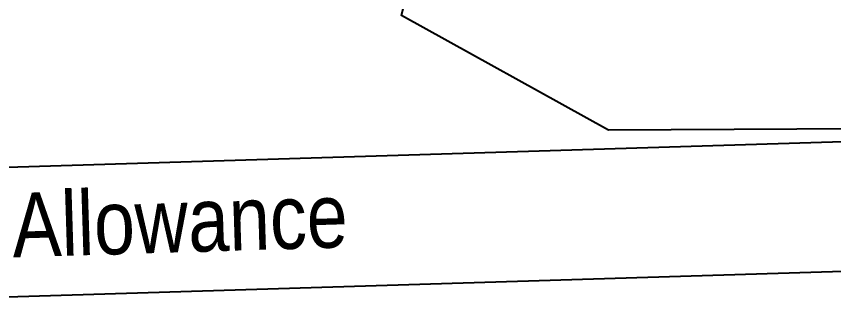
# Model space of a CAD drawing. Extents: x 634962 to 644935, y 5969185 to 5972988.
# Drawn here: x 643061 to 643188.1, y 5970198.5 to 5970245.7 of the extents above; entities that cross this region are included whole.
import ezdxf
from ezdxf.enums import TextEntityAlignment as Align

# ---------------------------------------------------------------- set-up
doc = ezdxf.new("R2010")
doc.units = 0
doc.header["$LTSCALE"] = 5
for name, color, linetype in [('AS-POWER-OH-ATCO PIPELINES', 241, 'foc-OHPOWER'), ('L-ROAD-T', 7, 'Continuous'), ('L-SEC', 7, 'Continuous')]:
    doc.layers.add(name, color=color, linetype=linetype)
doc.styles.add('80L', font='ARIALN.TTF', dxfattribs={"height": 10})
doc.styles.add('foc-LtypeFont', font='ARIALN.TTF', dxfattribs={"height": 7.35})
doc.linetypes.add('foc-OHPOWER', pattern='A,10,-1,["O/P",foc-LtypeFont,S=0.2,R=0,X=-0.5,Y=-0.75],-3.25', length=14.25)

msp = doc.modelspace()

# ---------------------------------------------------------------- linework, layer by layer
at = {"layer": 'AS-POWER-OH-ATCO PIPELINES', "flags": 128}
msp.add_lwpolyline([(643350.015, 5970199.974), (643328.746, 5970228.944), (643153.109, 5970227.979), (643120.92, 5970245.85), (643318.594, 5971062.433), (643371.883, 5971064.424)], dxfattribs=at)
at = {"layer": 'L-SEC'}
for p, q in [((643346.41, 5970231.053), (642944.308, 5970218.635)), ((642944.937, 5970198.534), (643347.038, 5970210.952))]:
    msp.add_line(p, q, dxfattribs=at)

# ---------------------------------------------------------------- texts
at = {"layer": 'L-ROAD-T', "style": '80L'}
msp.add_text('Government Road Allowance', height=9.99744, rotation=1.76894, dxfattribs=at).set_placement((643038.089, 5970212.515), align=Align.MIDDLE_CENTER)

doc.saveas('drawing.dxf')
